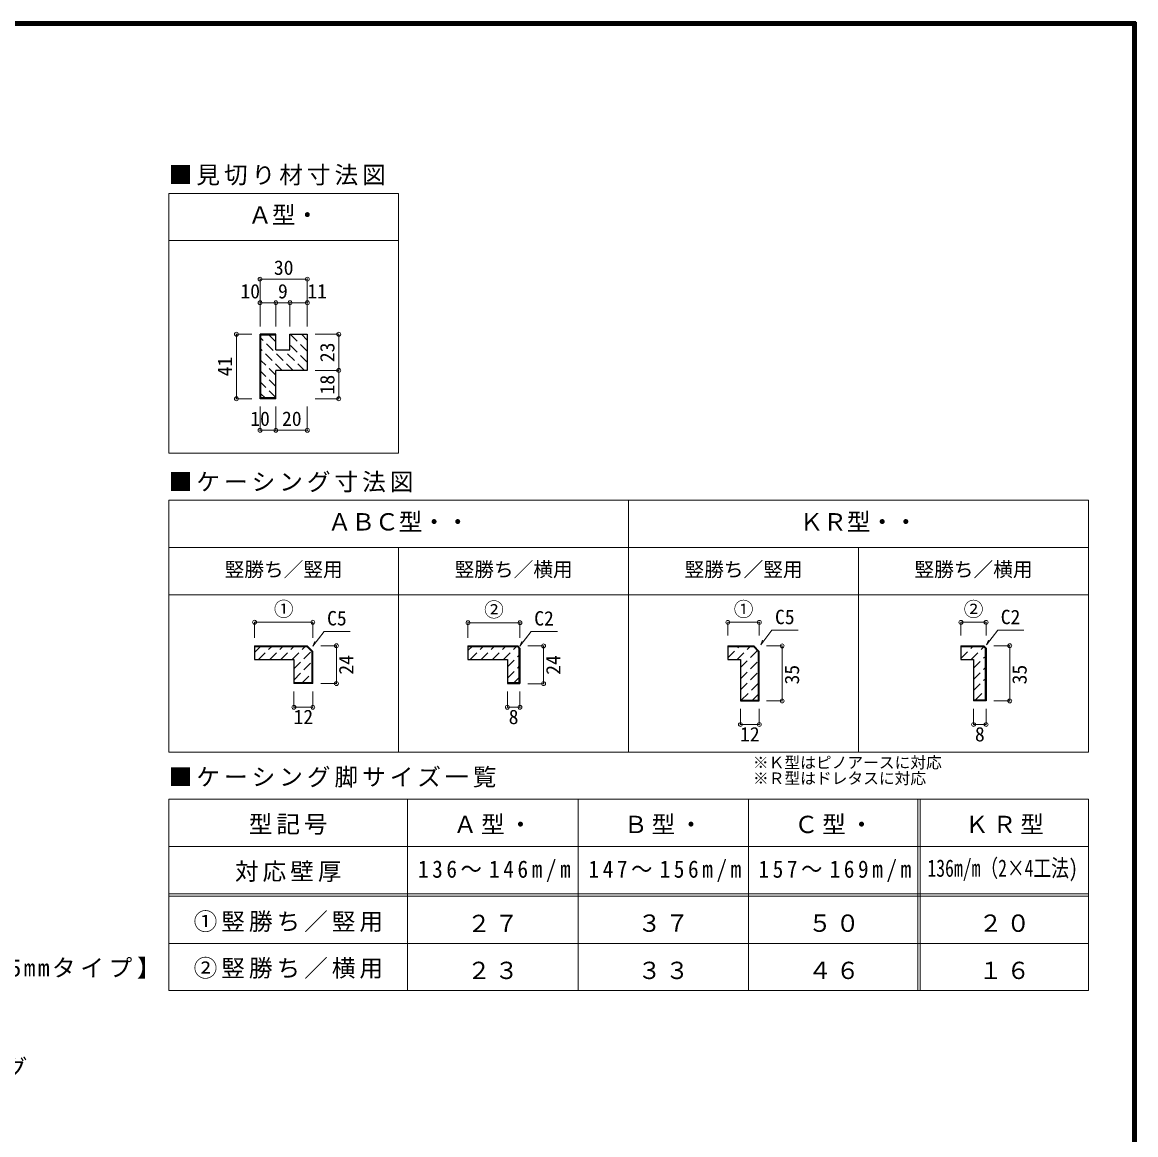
# Model space of a CAD drawing. Units: millimetres at full size, sheet at 1:5; details may follow other scales. Extents: x -981 to 969, y -733 to 681.
# Drawn here: x 261 to 969, y -26 to 681 of the extents above; entities that cross this region are included whole.
import ezdxf
from ezdxf.enums import TextEntityAlignment as Align

# ---------------------------------------------------------------- set-up
doc = ezdxf.new("R2010")
doc.units = ezdxf.units.MM
doc.header["$LTSCALE"] = 5
doc.header["$PDMODE"] = 32
doc.header["$PDSIZE"] = 2.5
doc.linetypes.add('DASHED1', pattern=[1.8, 1.2, -0.6])
for name, color, linetype, lineweight in [('0-5_ケーシング', 3, 'Continuous', 25), ('0-A_文字', 7, 'Continuous', 18), ('0-B_寸法', 7, 'Continuous', 9), ('0-C_ハッチ', 4, 'DASHED1', 9), ('F-0_補助線', 6, 'Continuous', 40)]:
    doc.layers.add(name, color=color, linetype=linetype, lineweight=lineweight)
doc.styles.add('ＭＳ ゴシック', font='')
doc.styles.get('ＭＳ ゴシック').set_extended_font_data('MS Gothic')

msp = doc.modelspace()

# ---------------------------------------------------------------- linework, layer by layer
at = {"layer": '0-5_ケーシング'}
for p, q in [((422.374, 482.503), (412.374, 482.503)), ((412.374, 441.503), (412.374, 482.503)), ((422.374, 482.003), (412.874, 482.003)), ((412.874, 442.003), (412.874, 482.003)), ((422.374, 472.503), (422.374, 482.503)), ((431.374, 482.503), (442.374, 482.503)), ((431.374, 472.503), (431.374, 482.503)), ((442.374, 482.503), (442.374, 459.503)), ((422.374, 472.503), (431.374, 472.503)), ((442.374, 459.503), (422.374, 459.503)), ((422.374, 441.503), (422.374, 459.503)), ((422.374, 441.503), (412.374, 441.503)), ((422.374, 442.003), (412.874, 442.003)), ((709.524, 284.545), (725.988, 284.545)), ((709.524, 284.545), (709.524, 275.745)), ((709.524, 284.045), (725.781, 284.045)), ((725.781, 284.045), (729.024, 280.802)), ((725.988, 284.545), (729.524, 281.009)), ((857.599, 284.545), (872.185, 284.545)), ((857.599, 284.545), (857.599, 275.745)), ((857.599, 284.045), (871.977, 284.045)), ((871.977, 284.045), (873.099, 282.923)), ((873.599, 283.131), (872.185, 284.545)), ((873.599, 283.131), (873.599, 249.545)), ((729.024, 250.045), (729.024, 280.802)), ((729.524, 249.545), (729.524, 281.009)), ((873.099, 250.045), (873.099, 282.923)), ((709.524, 275.745), (717.524, 275.745)), ((717.524, 275.745), (717.524, 249.545)), ((857.599, 275.745), (865.599, 275.745)), ((865.599, 275.745), (865.599, 249.545)), ((717.524, 250.045), (729.024, 250.045)), ((717.524, 249.545), (729.524, 249.545)), ((873.099, 250.045), (865.599, 250.045)), ((873.599, 249.545), (865.599, 249.545))]:
    msp.add_line(p, q, dxfattribs=at)
at = {"layer": '0-A_文字'}
for p, q in [((354.336, 407.003), (354.336, 572.003)), ((500.411, 572.003), (354.336, 572.003)), ((500.411, 407.003), (500.411, 572.003)), ((500.411, 542.003), (354.336, 542.003)), ((500.411, 407.003), (354.336, 407.003)), ((938.636, 377.003), (354.336, 377.003)), ((354.336, 217.003), (354.336, 377.003)), ((646.486, 217.003), (646.486, 377.003)), ((938.636, 377.003), (938.636, 217.003)), ((938.636, 347.003), (354.336, 347.003)), ((500.411, 217.003), (500.411, 347.003)), ((792.561, 217.003), (792.561, 347.003)), ((354.336, 317.003), (938.636, 317.003)), ((354.336, 217.003), (938.636, 217.003)), ((354.336, 187.003), (938.636, 187.003)), ((506.003, 187.003), (506.003, 65.503)), ((614.336, 187.003), (614.336, 65.503)), ((722.67, 187.003), (722.67, 65.503)), ((830.303, 187.003), (830.303, 65.503)), ((831.703, 187.003), (831.703, 65.503)), ((938.636, 187.003), (938.636, 65.503)), ((938.636, 157.003), (354.336, 157.003)), ((354.336, 127.003), (938.636, 127.003)), ((354.336, 125.503), (938.636, 125.503)), ((354.336, 95.503), (938.636, 95.503))]:
    msp.add_line(p, q, dxfattribs=at)
msp.add_lwpolyline([(354.336, 187.003), (354.336, 65.503), (938.636, 65.503)], dxfattribs=at)
at = {"layer": '0-B_寸法', "color": 4}
for p, q in [((412.374, 517.503), (412.374, 502.503)), ((442.374, 517.503), (412.374, 517.503)), ((442.374, 517.503), (442.374, 502.503)), ((412.374, 502.503), (412.374, 487.503)), ((422.374, 502.503), (412.374, 502.503)), ((422.374, 502.503), (431.374, 502.503)), ((422.374, 502.503), (422.374, 487.503)), ((431.374, 502.503), (442.374, 502.503)), ((431.374, 502.503), (431.374, 487.503)), ((442.374, 502.503), (442.374, 487.503)), ((397.374, 482.503), (407.229, 482.503)), ((397.374, 441.503), (397.374, 482.503)), ((462.374, 482.503), (447.374, 482.503)), ((462.374, 459.503), (462.374, 482.503)), ((462.374, 459.503), (447.374, 459.503)), ((462.374, 459.503), (462.374, 441.503)), ((397.374, 441.503), (407.229, 441.503)), ((462.374, 441.503), (447.374, 441.503)), ((412.374, 421.503), (412.374, 436.503)), ((422.374, 421.503), (422.374, 436.503)), ((442.374, 421.503), (442.374, 436.503)), ((412.374, 421.503), (422.374, 421.503)), ((422.374, 421.503), (442.374, 421.503)), ((408.874, 299.545), (445.874, 299.545)), ((408.874, 299.545), (408.874, 289.545)), ((445.874, 299.545), (445.874, 289.545)), ((544.449, 299.179), (577.449, 299.179)), ((544.449, 299.179), (544.449, 289.545)), ((577.449, 299.179), (577.449, 289.545)), ((709.524, 299.467), (709.524, 291.134)), ((709.524, 299.467), (729.524, 299.467)), ((729.524, 299.467), (729.524, 291.134)), ((857.599, 299.461), (857.599, 291.128)), ((857.599, 299.461), (873.599, 299.461)), ((873.599, 299.461), (873.599, 291.128)), ((460.874, 284.545), (450.874, 284.545)), ((460.874, 260.545), (460.874, 284.545)), ((592.449, 284.476), (582.449, 284.476)), ((592.449, 260.476), (592.449, 284.476)), ((744.024, 284.49), (734.024, 284.49)), ((744.024, 249.49), (744.024, 284.49)), ((888.599, 284.545), (878.599, 284.545)), ((888.599, 249.545), (888.599, 284.545)), ((433.874, 245.545), (433.874, 255.545)), ((445.874, 245.545), (445.874, 255.545)), ((460.874, 260.545), (450.874, 260.545)), ((569.449, 245.545), (569.449, 255.545)), ((577.449, 245.545), (577.449, 255.545)), ((592.449, 260.476), (582.449, 260.476)), ((729.524, 249.49), (717.524, 249.49)), ((744.024, 249.49), (734.024, 249.49)), ((888.599, 249.545), (878.599, 249.545)), ((433.874, 245.545), (445.874, 245.545)), ((569.449, 245.545), (577.449, 245.545)), ((717.524, 234.545), (717.524, 244.545)), ((729.524, 234.545), (729.524, 244.545)), ((865.599, 234.545), (865.599, 244.545)), ((873.599, 234.545), (873.599, 244.545)), ((717.524, 234.545), (729.524, 234.545)), ((865.599, 234.545), (873.599, 234.545))]:
    msp.add_line(p, q, dxfattribs=at)
at = {"layer": '0-B_寸法', "color": 3, "lineweight": 25}
for p, q in [((408.874, 284.545), (408.874, 275.745)), ((408.874, 284.545), (442.338, 284.545)), ((408.874, 284.045), (442.131, 284.045)), ((442.131, 284.045), (445.374, 280.802)), ((442.338, 284.545), (445.874, 281.009)), ((544.449, 284.545), (576.035, 284.545)), ((544.449, 284.045), (575.827, 284.045)), ((575.827, 284.045), (576.949, 282.923)), ((577.449, 283.131), (576.035, 284.545)), ((577.449, 283.131), (577.449, 260.545)), ((445.374, 261.045), (445.374, 280.802)), ((445.874, 260.545), (445.874, 281.009)), ((576.949, 261.045), (576.949, 282.923)), ((433.874, 275.745), (433.874, 260.545)), ((569.449, 275.745), (569.449, 260.545)), ((445.374, 261.045), (433.874, 261.045)), ((445.874, 260.545), (433.874, 260.545)), ((576.949, 261.045), (569.449, 261.045)), ((569.449, 260.545), (577.449, 260.545))]:
    msp.add_line(p, q, dxfattribs=at)
at = {"layer": '0-B_寸法', "color": 4, "linetype": 'DASHED1'}
for p, q in [((408.874, 280.243), (412.675, 284.045)), ((411.446, 275.745), (419.746, 284.045)), ((418.517, 275.745), (426.817, 284.045)), ((425.588, 275.745), (433.888, 284.045)), ((432.659, 275.745), (440.959, 284.045)), ((544.449, 281.468), (547.025, 284.045)), ((545.796, 275.745), (554.096, 284.045)), ((552.867, 275.745), (561.167, 284.045)), ((559.939, 275.745), (568.239, 284.045)), ((567.01, 275.745), (575.31, 284.045)), ((433.874, 269.888), (445.081, 281.095)), ((569.449, 271.113), (576.949, 278.613)), ((433.874, 262.817), (445.374, 274.317)), ((569.449, 264.042), (576.949, 271.542)), ((439.173, 261.045), (445.374, 267.246)), ((573.523, 261.045), (576.949, 264.471))]:
    msp.add_line(p, q, dxfattribs=at)
at = {"layer": '0-B_寸法', "color": 4}
for points in [[(447.089, 287.267), (445.851, 284.377), (453.007, 293.736), (469.66, 293.736)], [(578.664, 287.199), (577.426, 284.309), (584.582, 293.667), (601.235, 293.667)], [(731.634, 288.073), (730.395, 285.183), (737.552, 294.542), (754.204, 294.542)], [(875.031, 288.066), (873.792, 285.176), (880.949, 294.535), (897.601, 294.535)]]:
    msp.add_lwpolyline(points, dxfattribs=at)
at = {"layer": '0-B_寸法', "color": 3, "lineweight": 25}
for points in [[(544.449, 284.545), (544.449, 275.745), (569.449, 275.745)], [(408.874, 275.745), (409.923, 275.745), (433.874, 275.745)]]:
    msp.add_lwpolyline(points, dxfattribs=at)
at = {"layer": '0-B_寸法'}
for p in [(412.374, 517.503), (442.374, 517.503), (412.374, 502.503), (422.374, 502.503), (431.374, 502.503), (442.374, 502.503), (397.374, 482.503), (462.374, 482.503), (462.374, 459.503), (397.374, 441.503), (462.374, 441.503), (412.374, 421.503), (422.374, 421.503), (442.374, 421.503), (408.874, 299.545), (445.874, 299.545), (544.449, 299.179), (577.449, 299.179), (709.524, 299.467), (729.524, 299.467), (857.599, 299.461), (873.599, 299.461), (460.874, 284.545), (592.449, 284.476), (744.024, 284.49), (888.599, 284.545), (460.874, 260.545), (592.449, 260.476), (744.024, 249.49), (888.599, 249.545), (433.874, 245.545), (445.874, 245.545), (569.449, 245.545), (577.449, 245.545), (717.524, 234.545), (729.524, 234.545), (865.599, 234.545), (873.599, 234.545)]:
    msp.add_point(p, dxfattribs=at)
at = {"layer": '0-C_ハッチ'}
for p, q in [((422.374, 477.627), (417.998, 482.003)), ((442.374, 471.77), (431.641, 482.503)), ((442.374, 478.841), (438.712, 482.503)), ((433.427, 459.503), (412.874, 480.056)), ((442.374, 464.699), (431.374, 475.699)), ((426.356, 459.503), (412.874, 472.985)), ((440.498, 459.503), (427.498, 472.503)), ((422.374, 456.414), (412.874, 465.914)), ((422.374, 449.343), (412.874, 458.843)), ((422.374, 442.272), (412.874, 451.772)), ((415.572, 442.003), (412.874, 444.701)), ((709.524, 276.838), (716.731, 284.045)), ((709.524, 283.909), (709.66, 284.045)), ((715.502, 275.745), (723.802, 284.045)), ((857.599, 276.42), (865.223, 284.045)), ((857.599, 283.491), (858.152, 284.045)), ((863.994, 275.745), (872.136, 283.886)), ((717.524, 270.695), (728.327, 281.499)), ((865.599, 270.278), (873.099, 277.778)), ((717.524, 263.624), (729.024, 275.124)), ((865.599, 263.207), (873.099, 270.707)), ((717.524, 256.553), (729.024, 268.053)), ((865.599, 256.136), (873.099, 263.636)), ((718.086, 250.045), (729.024, 260.982)), ((866.579, 250.045), (873.099, 256.565)), ((725.157, 250.045), (729.024, 253.911))]:
    msp.add_line(p, q, dxfattribs=at)
at = {"layer": 'F-0_補助線'}
for p, q in [((-981.363, 679.891), (968.636, 679.891)), ((-981.363, 679.058), (968.636, 679.058)), ((966.97, 680.724), (966.97, -715.943)), ((967.803, 680.724), (967.803, -715.943))]:
    msp.add_line(p, q, dxfattribs=at)
msp.add_lwpolyline([(-981.363, 680.724), (968.636, 680.724), (968.636, -715.943)], dxfattribs=at)

# ---------------------------------------------------------------- texts
at = {"layer": '0-A_文字', "style": 'ＭＳ ゴシック'}
for s, height, p in [('Ａ型・', 11, (404.874, 549.503)), ('ＡＢＣ型・・', 11, (455.411, 354.503)), ('ＫＲ型・・', 11, (755.061, 354.503)), ('竪勝ち／竪用', 9.164, (389.874, 325.753)), ('竪勝ち／横用', 9.164, (535.949, 325.753)), ('竪勝ち／竪用', 9.164, (682.024, 325.753)), ('竪勝ち／横用', 9.164, (828.099, 325.753)), ('※Ｋ型はピノアースに対応', 7.331, (725.45, 204.503)), ('※Ｒ型はドレタスに対応', 7.331, (725.479, 194.503))]:
    msp.add_text(s, height=height, dxfattribs=at).set_placement(p, align=Align.BOTTOM_LEFT)
at = {"layer": '0-A_文字', "style": 'ＭＳ ゴシック', "width": 0.75}
msp.add_text('136m/m（2×4工法)', height=11, dxfattribs=at).set_placement((836.295, 134.503), align=Align.BOTTOM_LEFT)
at = {"layer": '0-A_文字', "char_height": 11, "attachment_point": 7, "style": 'ＭＳ ゴシック'}
for s, insert in [('\\T1.17;■見切り材寸法図', (354.336, 577.003)), ('\\T1.17;■ケーシング寸法図', (354.336, 382.003)), ('\\T1.17;■ケーシング脚サイズ一覧', (354.336, 194.503)), ('\\T1.17;型記号', (405.17, 164.503)), ('\\T1.17;Ａ型・', (535.17, 164.871)), ('\\T1.17;Ｂ型・', (643.503, 164.871)), ('\\T1.17;Ｃ型・', (751.836, 164.871)), ('\\T1.17;ＫＲ型', (860.17, 164.871)), ('\\T1.34;\\W0.9;136～146m/m', (512.67, 134.503)), ('\\T1.34;\\W0.9;147～156m/m', (621.003, 134.503)), ('\\T1.34;\\W0.9;157～169m/m', (728.986, 134.503)), ('\\T1.17;対応壁厚', (396.42, 134.503)), ('\\T1.17;①竪勝ち／竪用', (370.17, 102.635)), ('\\T1.17;２７', (543.92, 102.635)), ('\\T1.17;３７', (652.253, 102.635)), ('\\T1.17;５０', (760.586, 102.635)), ('\\T1.17;２０', (868.92, 102.635)), ('\\T1.2;【畳厚12mmご使用時（バリアフリー対応）敷居厚15mmタイプ】', (-151.791, 72.995)), ('\\T1.17;②竪勝ち／横用', (370.17, 73.003)), ('\\T1.17;２３', (543.92, 72.635)), ('\\T1.17;３３', (652.253, 72.635)), ('\\T1.17;４６', (760.586, 72.635)), ('\\T1.17;１６', (868.92, 72.635)), ('\\T1.17;ケーシング', (179.306, 9.979))]:
    msp.add_mtext(s, dxfattribs=dict(at, insert=insert))
at = {"layer": '0-B_寸法', "style": 'ＭＳ ゴシック'}
for s, p in [('30', (421.124, 517.503)), ('10', (399.874, 502.503)), ('9', (423.749, 502.503)), ('11', (442.374, 502.503)), ('10', (406.124, 421.503)), ('20', (426.296, 421.503)), ('①', (421.124, 300.545)), ('②', (554.699, 300.179)), ('①', (713.274, 300.467)), ('②', (859.349, 300.461)), ('C5', (454.934, 294.736)), ('C2', (586.509, 294.667)), ('C5', (739.479, 295.542)), ('C2', (882.876, 295.535)), ('12', (433.624, 232.045)), ('8', (570.303, 232.045)), ('12', (717.274, 221.045)), ('8', (866.474, 221.045))]:
    msp.add_text(s, height=9.164, dxfattribs=at).set_placement(p, align=Align.BOTTOM_LEFT)
for s, p in [('23', (462.374, 464.753)), ('41', (397.374, 455.753)), ('18', (462.374, 444.253)), ('24', (474.374, 266.211)), ('24', (605.949, 266.142)), ('35', (757.524, 259.971)), ('35', (902.099, 260.026))]:
    msp.add_text(s, height=9.164, rotation=90, dxfattribs=at).set_placement(p, align=Align.BOTTOM_LEFT)

doc.saveas('drawing.dxf')
